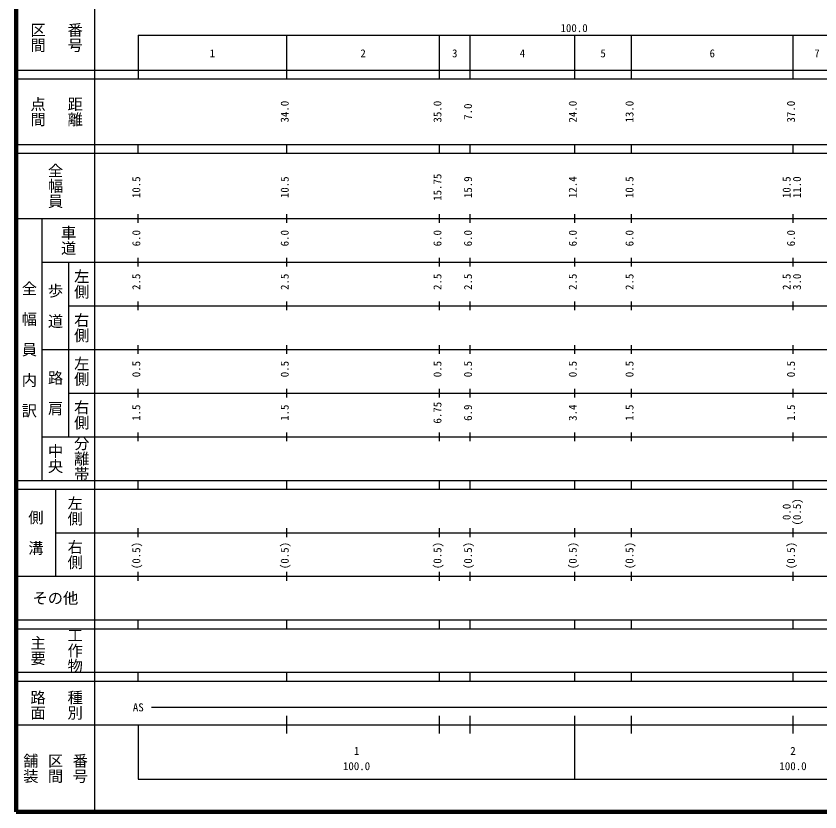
# Model space of a CAD drawing. Units: millimetres on the paper, enlarged 1000 times. Extents: x 40000 to 680000, y 20000 to 380000.
# Drawn here: x 40000 to 224168, y 20000 to 202409 of the extents above; entities that cross this region are included whole.
import ezdxf
from ezdxf.enums import TextEntityAlignment as Align

# ---------------------------------------------------------------- set-up
doc = ezdxf.new("R2010")
doc.units = ezdxf.units.MM
doc.header["$LTSCALE"] = 1000
doc.layers.add('M-TTL', color=2, linetype='Continuous', lineweight=140)
doc.layers.add('M-TTL-BAND', color=7, linetype='Continuous', lineweight=25)
doc.styles.add('@ＭＳ ゴシック', font='')
doc.styles.add('ＭＳ ゴシック', font='')
doc.styles.get('@ＭＳ ゴシック').set_extended_font_data('@MS Gothic')
doc.styles.get('ＭＳ ゴシック').set_extended_font_data('MS Gothic')

msp = doc.modelspace()

# ---------------------------------------------------------------- linework, layer by layer
at = {"layer": 'M-TTL'}
for p, q in [((40000, 380000), (40000, 20000)), ((40000, 20000), (680000, 20000))]:
    msp.add_line(p, q, dxfattribs=at)
at = {"layer": 'M-TTL-BAND'}
for p, q in [((58000, 370000), (58000, 20000)), ((68000, 198000), (579000, 198000)), ((68000, 198000), (68000, 188000)), ((102000, 188000), (102000, 198000)), ((137000, 188000), (137000, 198000)), ((144000, 188000), (144000, 198000)), ((168000, 188000), (168000, 198000)), ((181000, 188000), (181000, 198000)), ((218000, 188000), (218000, 198000)), ((40000, 190000), (579000, 190000)), ((40000, 188000), (579000, 188000)), ((40000, 173000), (579000, 173000)), ((68000, 171000), (68000, 173000)), ((102000, 171000), (102000, 173000)), ((137000, 171000), (137000, 173000)), ((144000, 171000), (144000, 173000)), ((168000, 171000), (168000, 173000)), ((181000, 171000), (181000, 173000)), ((218000, 171000), (218000, 173000)), ((40000, 171000), (579000, 171000)), ((68000, 155000), (68000, 157000)), ((102000, 155000), (102000, 157000)), ((137000, 155000), (137000, 157000)), ((144000, 155000), (144000, 157000)), ((168000, 155000), (168000, 157000)), ((181000, 155000), (181000, 157000)), ((218000, 155000), (218000, 157000)), ((40000, 156000), (579000, 156000)), ((46000, 96000), (46000, 156000)), ((46000, 146000), (579000, 146000)), ((52000, 146000), (52000, 106000)), ((68000, 145000), (68000, 147000)), ((102000, 145000), (102000, 147000)), ((137000, 145000), (137000, 147000)), ((144000, 145000), (144000, 147000)), ((168000, 145000), (168000, 147000)), ((181000, 145000), (181000, 147000)), ((218000, 145000), (218000, 147000)), ((68000, 135000), (68000, 137000)), ((102000, 135000), (102000, 137000)), ((137000, 135000), (137000, 137000)), ((144000, 135000), (144000, 137000)), ((168000, 135000), (168000, 137000)), ((181000, 135000), (181000, 137000)), ((218000, 135000), (218000, 137000)), ((52000, 136000), (579000, 136000)), ((46000, 126000), (579000, 126000)), ((68000, 125000), (68000, 127000)), ((102000, 125000), (102000, 127000)), ((137000, 125000), (137000, 127000)), ((144000, 125000), (144000, 127000)), ((168000, 125000), (168000, 127000)), ((181000, 125000), (181000, 127000)), ((218000, 125000), (218000, 127000)), ((68000, 115000), (68000, 117000)), ((102000, 115000), (102000, 117000)), ((137000, 115000), (137000, 117000)), ((144000, 115000), (144000, 117000)), ((168000, 115000), (168000, 117000)), ((181000, 115000), (181000, 117000)), ((218000, 115000), (218000, 117000)), ((52000, 116000), (579000, 116000)), ((68000, 105000), (68000, 107000)), ((102000, 105000), (102000, 107000)), ((137000, 105000), (137000, 107000)), ((144000, 105000), (144000, 107000)), ((168000, 105000), (168000, 107000)), ((181000, 105000), (181000, 107000)), ((218000, 105000), (218000, 107000)), ((46000, 106000), (579000, 106000)), ((40000, 96000), (579000, 96000)), ((68000, 94000), (68000, 96000)), ((102000, 94000), (102000, 96000)), ((137000, 94000), (137000, 96000)), ((144000, 94000), (144000, 96000)), ((168000, 94000), (168000, 96000)), ((181000, 94000), (181000, 96000)), ((218000, 94000), (218000, 96000)), ((40000, 94000), (579000, 94000)), ((49000, 94000), (49000, 74000)), ((68000, 83000), (68000, 85000)), ((102000, 83000), (102000, 85000)), ((137000, 83000), (137000, 85000)), ((144000, 83000), (144000, 85000)), ((168000, 83000), (168000, 85000)), ((181000, 83000), (181000, 85000)), ((218000, 83000), (218000, 85000)), ((49000, 84000), (579000, 84000)), ((40000, 74000), (579000, 74000)), ((68000, 73000), (68000, 75000)), ((102000, 73000), (102000, 75000)), ((137000, 73000), (137000, 75000)), ((144000, 73000), (144000, 75000)), ((168000, 73000), (168000, 75000)), ((181000, 73000), (181000, 75000)), ((218000, 73000), (218000, 75000)), ((40000, 64000), (579000, 64000)), ((68000, 62000), (68000, 64000)), ((102000, 62000), (102000, 64000)), ((137000, 62000), (137000, 64000)), ((144000, 62000), (144000, 64000)), ((168000, 62000), (168000, 64000)), ((181000, 62000), (181000, 64000)), ((218000, 62000), (218000, 64000)), ((40000, 62000), (579000, 62000)), ((40000, 52000), (579000, 52000)), ((68000, 50000), (68000, 52000)), ((102000, 50000), (102000, 52000)), ((137000, 50000), (137000, 52000)), ((144000, 50000), (144000, 52000)), ((168000, 50000), (168000, 52000)), ((181000, 50000), (181000, 52000)), ((218000, 50000), (218000, 52000)), ((40000, 50000), (579000, 50000)), ((71000, 44000), (565000, 44000)), ((102000, 38000), (102000, 42000)), ((137000, 38000), (137000, 42000)), ((144000, 38000), (144000, 42000)), ((168000, 27500), (168000, 42000)), ((181000, 38000), (181000, 42000)), ((218000, 38000), (218000, 42000)), ((40000, 40000), (579000, 40000)), ((68000, 40000), (68000, 27500)), ((68000, 27500), (579000, 27500))]:
    msp.add_line(p, q, dxfattribs=at)

# ---------------------------------------------------------------- texts
at = {"layer": 'M-TTL-BAND', "style": '@ＭＳ ゴシック'}
for s, p in [('番号', (53500, 197500)), ('区間', (45000, 197500)), ('点間', (45000, 180500)), ('距離', (53500, 180500)), ('全幅員', (49000, 163500)), ('車道', (52000, 151000)), ('左側', (55000, 141000)), ('全\u3000幅\u3000員\u3000内\u3000訳', (43000, 126000)), ('歩\u3000道', (49000, 136000)), ('右側', (55000, 131000)), ('左側', (55000, 121000)), ('路\u3000肩', (49000, 116000)), ('右側', (55000, 111000)), ('分離帯', (55000, 101000)), ('中央', (49000, 101000)), ('左側', (53500, 89000)), ('側\u3000溝', (44500, 84000)), ('右側', (53500, 79000)), ('工作物', (53500, 57000)), ('主要', (45000, 57000)), ('路面', (45000, 44500)), ('種別', (53500, 44500)), ('舗装', (43333, 30000)), ('番号', (54667, 30000)), ('区間', (49000, 30000))]:
    msp.add_text(s, height=2566, rotation=270, dxfattribs=at).set_placement(p, align=Align.MIDDLE_CENTER)
at = {"layer": 'M-TTL-BAND', "style": 'ＭＳ ゴシック'}
for s, p in [('100.0', (167844, 198195)), ('1', (85000, 192405)), ('2', (119500, 192405)), ('3', (140500, 192405)), ('4', (156000, 192405)), ('5', (174500, 192405)), ('6', (199500, 192405)), ('7', (223500, 192405)), ('AS', (68000, 42500)), ('1', (118000, 32523)), ('2', (218000, 32523)), ('100.0', (118000, 29033)), ('100.0', (218000, 29033))]:
    msp.add_text(s, height=1833, dxfattribs=at).set_placement(p, align=Align.BOTTOM_CENTER)
for s, p in [('34.0', (103000, 180500)), ('35.0', (138000, 180500)), ('24.0', (169000, 180500)), ('13.0', (182000, 180500)), ('37.0', (219000, 180500)), ('7.0', (145000, 180500)), ('15.75', (138000, 163174)), ('10.5', (69000, 163174)), ('10.5', (103000, 163174)), ('15.9', (145000, 163174)), ('12.4', (169000, 163174)), ('10.5', (182000, 163174)), ('10.5', (218000, 163174)), ('11.0', (220370, 163174)), ('6.0', (69000, 151500)), ('6.0', (103000, 151500)), ('6.0', (138000, 151500)), ('6.0', (145000, 151500)), ('6.0', (169000, 151500)), ('6.0', (182000, 151500)), ('6.0', (219000, 151500)), ('2.5', (69000, 141500)), ('2.5', (103000, 141500)), ('2.5', (138000, 141500)), ('2.5', (145000, 141500)), ('2.5', (169000, 141500)), ('2.5', (182000, 141500)), ('2.5', (218000, 141500)), ('3.0', (220370, 141500)), ('0.5', (69000, 121500)), ('0.5', (103000, 121500)), ('0.5', (138000, 121500)), ('0.5', (145000, 121500)), ('0.5', (169000, 121500)), ('0.5', (182000, 121500)), ('0.5', (219000, 121500)), ('1.5', (69000, 111500)), ('1.5', (103000, 111500)), ('6.75', (138000, 111500)), ('6.9', (145000, 111500)), ('3.4', (169000, 111500)), ('1.5', (182000, 111500)), ('1.5', (219000, 111500)), ('0.0', (218000, 88764)), ('(0.5)', (220370, 88764)), ('(0.5)', (69000, 78764)), ('(0.5)', (103000, 78764)), ('(0.5)', (138000, 78764)), ('(0.5)', (145000, 78764)), ('(0.5)', (169000, 78764)), ('(0.5)', (182000, 78764)), ('(0.5)', (219000, 78764))]:
    msp.add_text(s, height=1833, rotation=90, dxfattribs=at).set_placement(p, align=Align.BOTTOM_CENTER)
msp.add_text('その他', height=2566, dxfattribs=at).set_placement((49000, 69000), align=Align.MIDDLE_CENTER)

doc.saveas('drawing.dxf')
